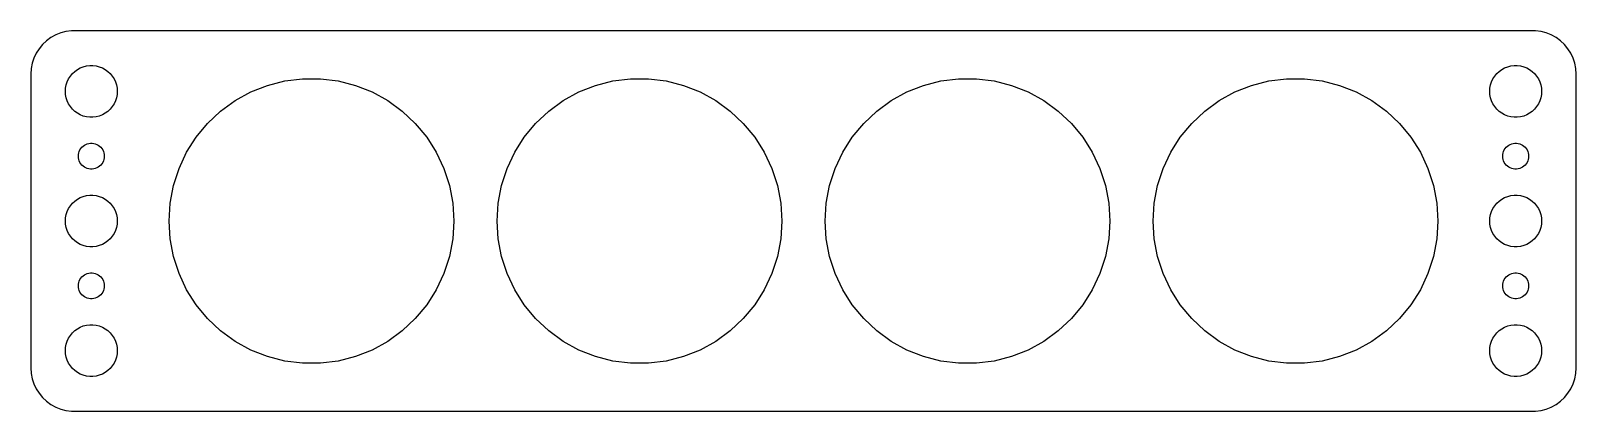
# Model space of a CAD drawing. Header units: metres. Extents: x -90 to 90, y -22 to 22.
import ezdxf

# ---------------------------------------------------------------- set-up
doc = ezdxf.new("R2010")
doc.units = ezdxf.units.M

msp = doc.modelspace()

# ---------------------------------------------------------------- linework, layer by layer
for p, q in [((-86.6289, 21.5241), (-87.1791, 21.2216)), ((-86.0451, 21.7553), (-86.6289, 21.5241)), ((-85.4369, 21.9114), (-86.0451, 21.7553)), ((-84.8139, 21.9901), (-85.4369, 21.9114)), ((84.8139, 21.9901), (-84.8139, 21.9901)), ((85.4369, 21.9114), (84.8139, 21.9901)), ((86.0451, 21.7553), (85.4369, 21.9114)), ((86.6289, 21.5241), (86.0451, 21.7553)), ((87.1791, 21.2216), (86.6289, 21.5241)), ((-88.5451, 19.9389), (-88.8815, 19.4088)), ((-88.1448, 20.4227), (-88.5451, 19.9389)), ((-87.6871, 20.8526), (-88.1448, 20.4227)), ((-87.1791, 21.2216), (-87.6871, 20.8526)), ((87.6871, 20.8526), (87.1791, 21.2216)), ((88.1448, 20.4227), (87.6871, 20.8526)), ((88.5451, 19.9389), (88.1448, 20.4227)), ((88.8815, 19.4088), (88.5451, 19.9389)), ((-89.3429, 18.2434), (-89.4606, 17.6267)), ((-89.1489, 18.8406), (-89.3429, 18.2434)), ((-88.8815, 19.4088), (-89.1489, 18.8406)), ((-83.427, 17.8532), (-83.0621, 17.9469)), ((-83.0621, 17.9469), (-82.6884, 17.9941)), ((-82.6884, 17.9941), (-82.3116, 17.9941)), ((-82.3116, 17.9941), (-81.9379, 17.9469)), ((-81.9379, 17.9469), (-81.573, 17.8532)), ((81.573, 17.8532), (81.9379, 17.9469)), ((81.9379, 17.9469), (82.3116, 17.9941)), ((82.3116, 17.9941), (82.6884, 17.9941)), ((82.6884, 17.9941), (83.0621, 17.9469)), ((83.0621, 17.9469), (83.427, 17.8532)), ((89.1489, 18.8406), (88.8815, 19.4088)), ((89.3429, 18.2434), (89.1489, 18.8406)), ((89.4606, 17.6267), (89.3429, 18.2434)), ((-89.4606, 17.6267), (-89.5, 17)), ((-89.5, 17), (-89.5, -17)), ((-85.2893, 16.1044), (-85.1289, 16.4453)), ((-85.1289, 16.4453), (-84.927, 16.7634)), ((-84.927, 16.7634), (-84.6869, 17.0536)), ((-84.6869, 17.0536), (-84.4123, 17.3115)), ((-84.4123, 17.3115), (-84.1075, 17.533)), ((-84.1075, 17.533), (-83.7773, 17.7145)), ((-83.7773, 17.7145), (-83.427, 17.8532)), ((-81.573, 17.8532), (-81.2227, 17.7145)), ((-81.2227, 17.7145), (-80.8925, 17.533)), ((-80.8925, 17.533), (-80.5877, 17.3115)), ((-80.5877, 17.3115), (-80.3131, 17.0536)), ((-80.3131, 17.0536), (-80.073, 16.7634)), ((-80.073, 16.7634), (-79.8711, 16.4453)), ((-79.8711, 16.4453), (-79.7107, 16.1044)), ((-62.0988, 15.6924), (-60.0918, 16.2077)), ((-60.0918, 16.2077), (-58.036, 16.4674)), ((-58.036, 16.4674), (-55.9639, 16.4674)), ((-55.9639, 16.4674), (-53.9082, 16.2077)), ((-53.9082, 16.2077), (-51.9012, 15.6924)), ((-24.0988, 15.6924), (-22.0918, 16.2077)), ((-22.0918, 16.2077), (-20.036, 16.4674)), ((-20.036, 16.4674), (-17.9639, 16.4674)), ((-17.9639, 16.4674), (-15.9082, 16.2077)), ((-15.9082, 16.2077), (-13.9012, 15.6924)), ((13.9012, 15.6924), (15.9082, 16.2077)), ((15.9082, 16.2077), (17.9639, 16.4674)), ((17.9639, 16.4674), (20.036, 16.4674)), ((20.036, 16.4674), (22.0918, 16.2077)), ((22.0918, 16.2077), (24.0988, 15.6924)), ((51.9012, 15.6924), (53.9082, 16.2077)), ((53.9082, 16.2077), (55.9639, 16.4674)), ((55.9639, 16.4674), (58.036, 16.4674)), ((58.036, 16.4674), (60.0918, 16.2077)), ((60.0918, 16.2077), (62.0988, 15.6924)), ((79.7107, 16.1044), (79.8711, 16.4453)), ((79.8711, 16.4453), (80.073, 16.7634)), ((80.073, 16.7634), (80.3131, 17.0536)), ((80.3131, 17.0536), (80.5877, 17.3115)), ((80.5877, 17.3115), (80.8925, 17.533)), ((80.8925, 17.533), (81.2227, 17.7145)), ((81.2227, 17.7145), (81.573, 17.8532)), ((83.427, 17.8532), (83.7773, 17.7145)), ((83.7773, 17.7145), (84.1075, 17.533)), ((84.1075, 17.533), (84.4123, 17.3115)), ((84.4123, 17.3115), (84.6869, 17.0536)), ((84.6869, 17.0536), (84.927, 16.7634)), ((84.927, 16.7634), (85.1289, 16.4453)), ((85.1289, 16.4453), (85.2893, 16.1044)), ((89.5, 17), (89.4606, 17.6267)), ((89.5, -17), (89.5, 17)), ((-85.5, 15), (-85.4763, 15.376)), ((-85.4763, 14.624), (-85.5, 15)), ((-85.4763, 15.376), (-85.4057, 15.7461)), ((-85.4057, 14.2539), (-85.4763, 14.624)), ((-85.4057, 15.7461), (-85.2893, 16.1044)), ((-79.7107, 16.1044), (-79.5943, 15.7461)), ((-79.5943, 15.7461), (-79.5237, 15.376)), ((-79.5237, 14.624), (-79.5943, 14.2539)), ((-79.5237, 15.376), (-79.5, 15)), ((-79.5, 15), (-79.5237, 14.624)), ((-65.8411, 13.9314), (-64.0254, 14.9296)), ((-64.0254, 14.9296), (-62.0988, 15.6924)), ((-51.9012, 15.6924), (-49.9746, 14.9296)), ((-49.9746, 14.9296), (-48.1589, 13.9314)), ((-27.8411, 13.9314), (-26.0253, 14.9296)), ((-26.0253, 14.9296), (-24.0988, 15.6924)), ((-13.9012, 15.6924), (-11.9746, 14.9296)), ((-11.9746, 14.9296), (-10.1588, 13.9314)), ((10.1588, 13.9314), (11.9746, 14.9296)), ((11.9746, 14.9296), (13.9012, 15.6924)), ((24.0988, 15.6924), (26.0253, 14.9296)), ((26.0253, 14.9296), (27.8411, 13.9314)), ((48.1589, 13.9314), (49.9746, 14.9296)), ((49.9746, 14.9296), (51.9012, 15.6924)), ((62.0988, 15.6924), (64.0254, 14.9296)), ((64.0254, 14.9296), (65.8411, 13.9314)), ((79.5, 15), (79.5237, 15.376)), ((79.5237, 14.624), (79.5, 15)), ((79.5237, 15.376), (79.5943, 15.7461)), ((79.5943, 14.2539), (79.5237, 14.624)), ((79.5943, 15.7461), (79.7107, 16.1044)), ((85.2893, 16.1044), (85.4057, 15.7461)), ((85.4057, 15.7461), (85.4763, 15.376)), ((85.4763, 14.624), (85.4057, 14.2539)), ((85.4763, 15.376), (85.5, 15)), ((85.5, 15), (85.4763, 14.624)), ((-85.2893, 13.8956), (-85.4057, 14.2539)), ((-85.1289, 13.5547), (-85.2893, 13.8956)), ((-84.927, 13.2366), (-85.1289, 13.5547)), ((-84.6869, 12.9464), (-84.927, 13.2366)), ((-84.4123, 12.6884), (-84.6869, 12.9464)), ((-84.1075, 12.467), (-84.4123, 12.6884)), ((-80.5877, 12.6884), (-80.8925, 12.467)), ((-80.3131, 12.9464), (-80.5877, 12.6884)), ((-80.073, 13.2366), (-80.3131, 12.9464)), ((-79.8711, 13.5547), (-80.073, 13.2366)), ((-79.7107, 13.8956), (-79.8711, 13.5547)), ((-79.5943, 14.2539), (-79.7107, 13.8956)), ((-69.028, 11.295), (-67.5175, 12.7135)), ((-67.5175, 12.7135), (-65.8411, 13.9314)), ((-48.1589, 13.9314), (-46.4825, 12.7135)), ((-46.4825, 12.7135), (-44.972, 11.295)), ((-31.028, 11.295), (-29.5175, 12.7135)), ((-29.5175, 12.7135), (-27.8411, 13.9314)), ((-10.1588, 13.9314), (-8.4825, 12.7135)), ((-8.4825, 12.7135), (-6.97202, 11.295)), ((6.97202, 11.295), (8.4825, 12.7135)), ((8.4825, 12.7135), (10.1588, 13.9314)), ((27.8411, 13.9314), (29.5175, 12.7135)), ((29.5175, 12.7135), (31.028, 11.295)), ((44.972, 11.295), (46.4825, 12.7135)), ((46.4825, 12.7135), (48.1589, 13.9314)), ((65.8411, 13.9314), (67.5175, 12.7135)), ((67.5175, 12.7135), (69.028, 11.295)), ((79.7107, 13.8956), (79.5943, 14.2539)), ((79.8711, 13.5547), (79.7107, 13.8956)), ((80.073, 13.2366), (79.8711, 13.5547)), ((80.3131, 12.9464), (80.073, 13.2366)), ((80.5877, 12.6884), (80.3131, 12.9464)), ((80.8925, 12.467), (80.5877, 12.6884)), ((84.4123, 12.6884), (84.1075, 12.467)), ((84.6869, 12.9464), (84.4123, 12.6884)), ((84.927, 13.2366), (84.6869, 12.9464)), ((85.1289, 13.5547), (84.927, 13.2366)), ((85.2893, 13.8956), (85.1289, 13.5547)), ((85.4057, 14.2539), (85.2893, 13.8956)), ((-83.7773, 12.2855), (-84.1075, 12.467)), ((-83.427, 12.1468), (-83.7773, 12.2855)), ((-83.0621, 12.0531), (-83.427, 12.1468)), ((-82.6884, 12.0059), (-83.0621, 12.0531)), ((-82.3116, 12.0059), (-82.6884, 12.0059)), ((-81.9379, 12.0531), (-82.3116, 12.0059)), ((-81.573, 12.1468), (-81.9379, 12.0531)), ((-81.2227, 12.2855), (-81.573, 12.1468)), ((-80.8925, 12.467), (-81.2227, 12.2855)), ((-70.3488, 9.69846), (-69.028, 11.295)), ((-44.972, 11.295), (-43.6512, 9.69846)), ((-32.3488, 9.69846), (-31.028, 11.295)), ((-6.97202, 11.295), (-5.65121, 9.69846)), ((5.65121, 9.69846), (6.97202, 11.295)), ((31.028, 11.295), (32.3488, 9.69846)), ((43.6512, 9.69846), (44.972, 11.295)), ((69.028, 11.295), (70.3488, 9.69846)), ((81.2227, 12.2855), (80.8925, 12.467)), ((81.573, 12.1468), (81.2227, 12.2855)), ((81.9379, 12.0531), (81.573, 12.1468)), ((82.3116, 12.0059), (81.9379, 12.0531)), ((82.6884, 12.0059), (82.3116, 12.0059)), ((83.0621, 12.0531), (82.6884, 12.0059)), ((83.427, 12.1468), (83.0621, 12.0531)), ((83.7773, 12.2855), (83.427, 12.1468)), ((84.1075, 12.467), (83.7773, 12.2855)), ((-82.9635, 8.92657), (-82.7811, 8.97342)), ((-82.7811, 8.97342), (-82.5942, 8.99704)), ((-82.5942, 8.99704), (-82.4058, 8.99704)), ((-82.4058, 8.99704), (-82.2189, 8.97342)), ((-82.2189, 8.97342), (-82.0365, 8.92657)), ((-71.4591, 7.94893), (-70.3488, 9.69846)), ((-43.6512, 9.69846), (-42.5409, 7.94893)), ((-33.4591, 7.94893), (-32.3488, 9.69846)), ((-5.65121, 9.69846), (-4.54094, 7.94893)), ((4.54094, 7.94893), (5.65121, 9.69846)), ((32.3488, 9.69846), (33.4591, 7.94893)), ((42.5409, 7.94893), (43.6512, 9.69846)), ((70.3488, 9.69846), (71.4591, 7.94893)), ((82.0365, 8.92657), (82.2189, 8.97342)), ((82.2189, 8.97342), (82.4058, 8.99704)), ((82.4058, 8.99704), (82.5942, 8.99704)), ((82.5942, 8.99704), (82.7811, 8.97342)), ((82.7811, 8.97342), (82.9635, 8.92657)), ((-84, 7.5), (-83.9882, 7.68799)), ((-83.9882, 7.312), (-84, 7.5)), ((-83.9882, 7.68799), (-83.9529, 7.87303)), ((-83.9529, 7.12695), (-83.9882, 7.312)), ((-83.9529, 7.87303), (-83.8947, 8.05219)), ((-83.8947, 8.05219), (-83.8145, 8.22263)), ((-83.8145, 8.22263), (-83.7135, 8.38167)), ((-83.7135, 8.38167), (-83.5934, 8.52681)), ((-83.5934, 8.52681), (-83.4561, 8.65576)), ((-83.4561, 8.65576), (-83.3037, 8.76648)), ((-83.3037, 8.76648), (-83.1387, 8.85724)), ((-83.1387, 8.85724), (-82.9635, 8.92657)), ((-82.0365, 8.92657), (-81.8613, 8.85724)), ((-81.8613, 8.85724), (-81.6963, 8.76648)), ((-81.6963, 8.76648), (-81.5439, 8.65576)), ((-81.5439, 8.65576), (-81.4065, 8.52681)), ((-81.4065, 8.52681), (-81.2865, 8.38167)), ((-81.2865, 8.38167), (-81.1855, 8.22263)), ((-81.1855, 8.22263), (-81.1053, 8.05219)), ((-81.1053, 8.05219), (-81.0471, 7.87303)), ((-81.0471, 7.87303), (-81.0118, 7.68799)), ((-81.0118, 7.312), (-81.0471, 7.12695)), ((-81.0118, 7.68799), (-81, 7.5)), ((-81, 7.5), (-81.0118, 7.312)), ((-72.3413, 6.07405), (-71.4591, 7.94893)), ((-42.5409, 7.94893), (-41.6587, 6.07405)), ((-34.3413, 6.07405), (-33.4591, 7.94893)), ((-4.54094, 7.94893), (-3.65868, 6.07405)), ((3.65868, 6.07405), (4.54094, 7.94893)), ((33.4591, 7.94893), (34.3413, 6.07405)), ((41.6587, 6.07405), (42.5409, 7.94893)), ((71.4591, 7.94893), (72.3413, 6.07405)), ((81, 7.5), (81.0118, 7.68799)), ((81.0118, 7.312), (81, 7.5)), ((81.0118, 7.68799), (81.0471, 7.87303)), ((81.0471, 7.12695), (81.0118, 7.312)), ((81.0471, 7.87303), (81.1053, 8.05219)), ((81.1053, 8.05219), (81.1855, 8.22263)), ((81.1855, 8.22263), (81.2865, 8.38167)), ((81.2865, 8.38167), (81.4065, 8.52681)), ((81.4065, 8.52681), (81.5439, 8.65576)), ((81.5439, 8.65576), (81.6963, 8.76648)), ((81.6963, 8.76648), (81.8613, 8.85724)), ((81.8613, 8.85724), (82.0365, 8.92657)), ((82.9635, 8.92657), (83.1387, 8.85724)), ((83.1387, 8.85724), (83.3037, 8.76648)), ((83.3037, 8.76648), (83.4561, 8.65576)), ((83.4561, 8.65576), (83.5934, 8.52681)), ((83.5934, 8.52681), (83.7135, 8.38167)), ((83.7135, 8.38167), (83.8145, 8.22263)), ((83.8145, 8.22263), (83.8947, 8.05219)), ((83.8947, 8.05219), (83.9529, 7.87303)), ((83.9529, 7.87303), (83.9882, 7.68799)), ((83.9882, 7.312), (83.9529, 7.12695)), ((83.9882, 7.68799), (84, 7.5)), ((84, 7.5), (83.9882, 7.312)), ((-83.8947, 6.9478), (-83.9529, 7.12695)), ((-83.8145, 6.77736), (-83.8947, 6.9478)), ((-83.7135, 6.61832), (-83.8145, 6.77736)), ((-83.5934, 6.47318), (-83.7135, 6.61832)), ((-83.4561, 6.34422), (-83.5934, 6.47318)), ((-83.3037, 6.23351), (-83.4561, 6.34422)), ((-83.1387, 6.14275), (-83.3037, 6.23351)), ((-82.9635, 6.07341), (-83.1387, 6.14275)), ((-82.7811, 6.02657), (-82.9635, 6.07341)), ((-82.5942, 6.00294), (-82.7811, 6.02657)), ((-82.4058, 6.00294), (-82.5942, 6.00294)), ((-82.2189, 6.02657), (-82.4058, 6.00294)), ((-82.0365, 6.07341), (-82.2189, 6.02657)), ((-81.8613, 6.14275), (-82.0365, 6.07341)), ((-81.6963, 6.23351), (-81.8613, 6.14275)), ((-81.5439, 6.34422), (-81.6963, 6.23351)), ((-81.4065, 6.47318), (-81.5439, 6.34422)), ((-81.2865, 6.61832), (-81.4065, 6.47318)), ((-81.1855, 6.77736), (-81.2865, 6.61832)), ((-81.1053, 6.9478), (-81.1855, 6.77736)), ((-81.0471, 7.12695), (-81.1053, 6.9478)), ((-72.9816, 4.10338), (-72.3413, 6.07405)), ((-41.6587, 6.07405), (-41.0184, 4.10338)), ((-34.9816, 4.10338), (-34.3413, 6.07405)), ((-3.65868, 6.07405), (-3.01837, 4.10338)), ((3.01837, 4.10338), (3.65868, 6.07405)), ((34.3413, 6.07405), (34.9816, 4.10338)), ((41.0184, 4.10338), (41.6587, 6.07405)), ((72.3413, 6.07405), (72.9816, 4.10338)), ((81.1053, 6.9478), (81.0471, 7.12695)), ((81.1855, 6.77736), (81.1053, 6.9478)), ((81.2865, 6.61832), (81.1855, 6.77736)), ((81.4065, 6.47318), (81.2865, 6.61832)), ((81.5439, 6.34422), (81.4065, 6.47318)), ((81.6963, 6.23351), (81.5439, 6.34422)), ((81.8613, 6.14275), (81.6963, 6.23351)), ((82.0365, 6.07341), (81.8613, 6.14275)), ((82.2189, 6.02657), (82.0365, 6.07341)), ((82.4058, 6.00294), (82.2189, 6.02657)), ((82.5942, 6.00294), (82.4058, 6.00294)), ((82.7811, 6.02657), (82.5942, 6.00294)), ((82.9635, 6.07341), (82.7811, 6.02657)), ((83.1387, 6.14275), (82.9635, 6.07341)), ((83.3037, 6.23351), (83.1387, 6.14275)), ((83.4561, 6.34422), (83.3037, 6.23351)), ((83.5934, 6.47318), (83.4561, 6.34422)), ((83.7135, 6.61832), (83.5934, 6.47318)), ((83.8145, 6.77736), (83.7135, 6.61832)), ((83.8947, 6.9478), (83.8145, 6.77736)), ((83.9529, 7.12695), (83.8947, 6.9478)), ((-73.3699, 2.06799), (-72.9816, 4.10338)), ((-41.0184, 4.10338), (-40.6301, 2.06799)), ((-35.3699, 2.06799), (-34.9816, 4.10338)), ((-3.01837, 4.10338), (-2.6301, 2.06799)), ((2.6301, 2.06799), (3.01837, 4.10338)), ((34.9816, 4.10338), (35.3699, 2.06799)), ((40.6301, 2.06799), (41.0184, 4.10338)), ((72.9816, 4.10338), (73.3699, 2.06799)), ((-84.927, 1.76335), (-84.6869, 2.05363)), ((-84.6869, 2.05363), (-84.4123, 2.31154)), ((-84.4123, 2.31154), (-84.1075, 2.53297)), ((-84.1075, 2.53297), (-83.7773, 2.71448)), ((-83.7773, 2.71448), (-83.427, 2.85316)), ((-83.427, 2.85316), (-83.0621, 2.94685)), ((-83.0621, 2.94685), (-82.6884, 2.99408)), ((-82.6884, 2.99408), (-82.3116, 2.99408)), ((-82.3116, 2.99408), (-81.9379, 2.94685)), ((-81.9379, 2.94685), (-81.573, 2.85316)), ((-81.573, 2.85316), (-81.2227, 2.71448)), ((-81.2227, 2.71448), (-80.8925, 2.53297)), ((-80.8925, 2.53297), (-80.5877, 2.31154)), ((-80.5877, 2.31154), (-80.3131, 2.05363)), ((-80.3131, 2.05363), (-80.073, 1.76335)), ((-73.5, 0), (-73.3699, 2.06799)), ((-40.6301, 2.06799), (-40.5, 0)), ((-35.5, 0), (-35.3699, 2.06799)), ((-2.6301, 2.06799), (-2.5, 0)), ((2.5, 0), (2.6301, 2.06799)), ((35.3699, 2.06799), (35.5, 0)), ((40.5, 0), (40.6301, 2.06799)), ((73.3699, 2.06799), (73.5, 0)), ((80.073, 1.76335), (80.3131, 2.05363)), ((80.3131, 2.05363), (80.5877, 2.31154)), ((80.5877, 2.31154), (80.8925, 2.53297)), ((80.8925, 2.53297), (81.2227, 2.71448)), ((81.2227, 2.71448), (81.573, 2.85316)), ((81.573, 2.85316), (81.9379, 2.94685)), ((81.9379, 2.94685), (82.3116, 2.99408)), ((82.3116, 2.99408), (82.6884, 2.99408)), ((82.6884, 2.99408), (83.0621, 2.94685)), ((83.0621, 2.94685), (83.427, 2.85316)), ((83.427, 2.85316), (83.7773, 2.71448)), ((83.7773, 2.71448), (84.1075, 2.53297)), ((84.1075, 2.53297), (84.4123, 2.31154)), ((84.4123, 2.31154), (84.6869, 2.05363)), ((84.6869, 2.05363), (84.927, 1.76335)), ((-85.5, 0), (-85.4763, 0.37599)), ((-85.4763, -0.37599), (-85.5, 0)), ((-85.4763, 0.37599), (-85.4057, 0.74606)), ((-85.4057, 0.74606), (-85.2893, 1.10437)), ((-85.2893, 1.10437), (-85.1289, 1.44525)), ((-85.1289, 1.44525), (-84.927, 1.76335)), ((-80.073, 1.76335), (-79.8711, 1.44525)), ((-79.8711, 1.44525), (-79.7107, 1.10437)), ((-79.7107, 1.10437), (-79.5943, 0.74606)), ((-79.5943, 0.74606), (-79.5237, 0.37599)), ((-79.5237, 0.37599), (-79.5, 0)), ((-79.5, 0), (-79.5237, -0.37599)), ((-73.3699, -2.06799), (-73.5, 0)), ((-40.5, 0), (-40.6301, -2.06799)), ((-35.3699, -2.06799), (-35.5, 0)), ((-2.5, 0), (-2.6301, -2.06799)), ((2.6301, -2.06799), (2.5, 0)), ((35.5, 0), (35.3699, -2.06799)), ((40.6301, -2.06799), (40.5, 0)), ((73.5, 0), (73.3699, -2.06799)), ((79.5, 0), (79.5237, 0.37599)), ((79.5237, -0.37599), (79.5, 0)), ((79.5237, 0.37599), (79.5943, 0.74606)), ((79.5943, 0.74606), (79.7107, 1.10437)), ((79.7107, 1.10437), (79.8711, 1.44525)), ((79.8711, 1.44525), (80.073, 1.76335)), ((84.927, 1.76335), (85.1289, 1.44525)), ((85.1289, 1.44525), (85.2893, 1.10437)), ((85.2893, 1.10437), (85.4057, 0.74606)), ((85.4057, 0.74606), (85.4763, 0.37599)), ((85.4763, 0.37599), (85.5, 0)), ((85.5, 0), (85.4763, -0.37599)), ((-85.4057, -0.74606), (-85.4763, -0.37599)), ((-85.2893, -1.10437), (-85.4057, -0.74606)), ((-85.1289, -1.44525), (-85.2893, -1.10437)), ((-84.927, -1.76335), (-85.1289, -1.44525)), ((-84.6869, -2.05363), (-84.927, -1.76335)), ((-80.073, -1.76335), (-80.3131, -2.05363)), ((-79.8711, -1.44525), (-80.073, -1.76335)), ((-79.7107, -1.10437), (-79.8711, -1.44525)), ((-79.5943, -0.74606), (-79.7107, -1.10437)), ((-79.5237, -0.37599), (-79.5943, -0.74606)), ((79.5943, -0.74606), (79.5237, -0.37599)), ((79.7107, -1.10437), (79.5943, -0.74606)), ((79.8711, -1.44525), (79.7107, -1.10437)), ((80.073, -1.76335), (79.8711, -1.44525)), ((80.3131, -2.05363), (80.073, -1.76335)), ((84.927, -1.76335), (84.6869, -2.05363)), ((85.1289, -1.44525), (84.927, -1.76335)), ((85.2893, -1.10437), (85.1289, -1.44525)), ((85.4057, -0.74606), (85.2893, -1.10437)), ((85.4763, -0.37599), (85.4057, -0.74606)), ((-84.4123, -2.31154), (-84.6869, -2.05363)), ((-84.1075, -2.53297), (-84.4123, -2.31154)), ((-83.7773, -2.71448), (-84.1075, -2.53297)), ((-83.427, -2.85316), (-83.7773, -2.71448)), ((-83.0621, -2.94685), (-83.427, -2.85316)), ((-82.6884, -2.99408), (-83.0621, -2.94685)), ((-82.3116, -2.99408), (-82.6884, -2.99408)), ((-81.9379, -2.94685), (-82.3116, -2.99408)), ((-81.573, -2.85316), (-81.9379, -2.94685)), ((-81.2227, -2.71448), (-81.573, -2.85316)), ((-80.8925, -2.53297), (-81.2227, -2.71448)), ((-80.5877, -2.31154), (-80.8925, -2.53297)), ((-80.3131, -2.05363), (-80.5877, -2.31154)), ((-72.9816, -4.10338), (-73.3699, -2.06799)), ((-40.6301, -2.06799), (-41.0184, -4.10338)), ((-34.9816, -4.10338), (-35.3699, -2.06799)), ((-2.6301, -2.06799), (-3.01837, -4.10338)), ((3.01837, -4.10338), (2.6301, -2.06799)), ((35.3699, -2.06799), (34.9816, -4.10338)), ((41.0184, -4.10338), (40.6301, -2.06799)), ((73.3699, -2.06799), (72.9816, -4.10338)), ((80.5877, -2.31154), (80.3131, -2.05363)), ((80.8925, -2.53297), (80.5877, -2.31154)), ((81.2227, -2.71448), (80.8925, -2.53297)), ((81.573, -2.85316), (81.2227, -2.71448)), ((81.9379, -2.94685), (81.573, -2.85316)), ((82.3116, -2.99408), (81.9379, -2.94685)), ((82.6884, -2.99408), (82.3116, -2.99408)), ((83.0621, -2.94685), (82.6884, -2.99408)), ((83.427, -2.85316), (83.0621, -2.94685)), ((83.7773, -2.71448), (83.427, -2.85316)), ((84.1075, -2.53297), (83.7773, -2.71448)), ((84.4123, -2.31154), (84.1075, -2.53297)), ((84.6869, -2.05363), (84.4123, -2.31154)), ((-72.3413, -6.07405), (-72.9816, -4.10338)), ((-41.0184, -4.10338), (-41.6587, -6.07405)), ((-34.3413, -6.07405), (-34.9816, -4.10338)), ((-3.01837, -4.10338), (-3.65868, -6.07405)), ((3.65868, -6.07405), (3.01837, -4.10338)), ((34.9816, -4.10338), (34.3413, -6.07405)), ((41.6587, -6.07405), (41.0184, -4.10338)), ((72.9816, -4.10338), (72.3413, -6.07405)), ((-83.9882, -7.312), (-83.9529, -7.12695)), ((-83.9529, -7.12695), (-83.8947, -6.9478)), ((-83.8947, -6.9478), (-83.8145, -6.77736)), ((-83.8145, -6.77736), (-83.7135, -6.61832)), ((-83.7135, -6.61832), (-83.5934, -6.47318)), ((-83.5934, -6.47318), (-83.4561, -6.34422)), ((-83.4561, -6.34422), (-83.3037, -6.23351)), ((-83.3037, -6.23351), (-83.1387, -6.14275)), ((-83.1387, -6.14275), (-82.9635, -6.07341)), ((-82.9635, -6.07341), (-82.7811, -6.02657)), ((-82.7811, -6.02657), (-82.5942, -6.00294)), ((-82.5942, -6.00294), (-82.4058, -6.00294)), ((-82.4058, -6.00294), (-82.2189, -6.02657)), ((-82.2189, -6.02657), (-82.0365, -6.07341)), ((-82.0365, -6.07341), (-81.8613, -6.14275)), ((-81.8613, -6.14275), (-81.6963, -6.23351)), ((-81.6963, -6.23351), (-81.5439, -6.34422)), ((-81.5439, -6.34422), (-81.4065, -6.47318)), ((-81.4065, -6.47318), (-81.2865, -6.61832)), ((-81.2865, -6.61832), (-81.1855, -6.77736)), ((-81.1855, -6.77736), (-81.1053, -6.9478)), ((-81.1053, -6.9478), (-81.0471, -7.12695)), ((-81.0471, -7.12695), (-81.0118, -7.312)), ((-71.4591, -7.94893), (-72.3413, -6.07405)), ((-41.6587, -6.07405), (-42.5409, -7.94893)), ((-33.4591, -7.94893), (-34.3413, -6.07405)), ((-3.65868, -6.07405), (-4.54094, -7.94893)), ((4.54094, -7.94893), (3.65868, -6.07405)), ((34.3413, -6.07405), (33.4591, -7.94893)), ((42.5409, -7.94893), (41.6587, -6.07405)), ((72.3413, -6.07405), (71.4591, -7.94893)), ((81.0118, -7.312), (81.0471, -7.12695)), ((81.0471, -7.12695), (81.1053, -6.9478)), ((81.1053, -6.9478), (81.1855, -6.77736)), ((81.1855, -6.77736), (81.2865, -6.61832)), ((81.2865, -6.61832), (81.4065, -6.47318)), ((81.4065, -6.47318), (81.5439, -6.34422)), ((81.5439, -6.34422), (81.6963, -6.23351)), ((81.6963, -6.23351), (81.8613, -6.14275)), ((81.8613, -6.14275), (82.0365, -6.07341)), ((82.0365, -6.07341), (82.2189, -6.02657)), ((82.2189, -6.02657), (82.4058, -6.00294)), ((82.4058, -6.00294), (82.5942, -6.00294)), ((82.5942, -6.00294), (82.7811, -6.02657)), ((82.7811, -6.02657), (82.9635, -6.07341)), ((82.9635, -6.07341), (83.1387, -6.14275)), ((83.1387, -6.14275), (83.3037, -6.23351)), ((83.3037, -6.23351), (83.4561, -6.34422)), ((83.4561, -6.34422), (83.5934, -6.47318)), ((83.5934, -6.47318), (83.7135, -6.61832)), ((83.7135, -6.61832), (83.8145, -6.77736)), ((83.8145, -6.77736), (83.8947, -6.9478)), ((83.8947, -6.9478), (83.9529, -7.12695)), ((83.9529, -7.12695), (83.9882, -7.312)), ((-84, -7.5), (-83.9882, -7.312)), ((-83.9882, -7.68799), (-84, -7.5)), ((-83.9529, -7.87303), (-83.9882, -7.68799)), ((-83.8947, -8.05219), (-83.9529, -7.87303)), ((-83.8145, -8.22263), (-83.8947, -8.05219)), ((-83.7135, -8.38167), (-83.8145, -8.22263)), ((-83.5934, -8.52681), (-83.7135, -8.38167)), ((-83.4561, -8.65576), (-83.5934, -8.52681)), ((-83.3037, -8.76648), (-83.4561, -8.65576)), ((-83.1387, -8.85724), (-83.3037, -8.76648)), ((-82.9635, -8.92657), (-83.1387, -8.85724)), ((-82.7811, -8.97342), (-82.9635, -8.92657)), ((-82.0365, -8.92657), (-82.2189, -8.97342)), ((-81.8613, -8.85724), (-82.0365, -8.92657)), ((-81.6963, -8.76648), (-81.8613, -8.85724)), ((-81.5439, -8.65576), (-81.6963, -8.76648)), ((-81.4065, -8.52681), (-81.5439, -8.65576)), ((-81.2865, -8.38167), (-81.4065, -8.52681)), ((-81.1855, -8.22263), (-81.2865, -8.38167)), ((-81.1053, -8.05219), (-81.1855, -8.22263)), ((-81.0471, -7.87303), (-81.1053, -8.05219)), ((-81.0118, -7.68799), (-81.0471, -7.87303)), ((-81.0118, -7.312), (-81, -7.5)), ((-81, -7.5), (-81.0118, -7.68799)), ((-70.3488, -9.69846), (-71.4591, -7.94893)), ((-42.5409, -7.94893), (-43.6512, -9.69846)), ((-32.3488, -9.69846), (-33.4591, -7.94893)), ((-4.54094, -7.94893), (-5.65121, -9.69846)), ((5.65121, -9.69846), (4.54094, -7.94893)), ((33.4591, -7.94893), (32.3488, -9.69846)), ((43.6512, -9.69846), (42.5409, -7.94893)), ((71.4591, -7.94893), (70.3488, -9.69846)), ((81, -7.5), (81.0118, -7.312)), ((81.0118, -7.68799), (81, -7.5)), ((81.0471, -7.87303), (81.0118, -7.68799)), ((81.1053, -8.05219), (81.0471, -7.87303)), ((81.1855, -8.22263), (81.1053, -8.05219)), ((81.2865, -8.38167), (81.1855, -8.22263)), ((81.4065, -8.52681), (81.2865, -8.38167)), ((81.5439, -8.65576), (81.4065, -8.52681)), ((81.6963, -8.76648), (81.5439, -8.65576)), ((81.8613, -8.85724), (81.6963, -8.76648)), ((82.0365, -8.92657), (81.8613, -8.85724)), ((82.2189, -8.97342), (82.0365, -8.92657)), ((82.9635, -8.92657), (82.7811, -8.97342)), ((83.1387, -8.85724), (82.9635, -8.92657)), ((83.3037, -8.76648), (83.1387, -8.85724)), ((83.4561, -8.65576), (83.3037, -8.76648)), ((83.5934, -8.52681), (83.4561, -8.65576)), ((83.7135, -8.38167), (83.5934, -8.52681)), ((83.8145, -8.22263), (83.7135, -8.38167)), ((83.8947, -8.05219), (83.8145, -8.22263)), ((83.9529, -7.87303), (83.8947, -8.05219)), ((83.9882, -7.68799), (83.9529, -7.87303)), ((83.9882, -7.312), (84, -7.5)), ((84, -7.5), (83.9882, -7.68799)), ((-82.5942, -8.99704), (-82.7811, -8.97342)), ((-82.4058, -8.99704), (-82.5942, -8.99704)), ((-82.2189, -8.97342), (-82.4058, -8.99704)), ((-69.028, -11.295), (-70.3488, -9.69846)), ((-43.6512, -9.69846), (-44.972, -11.295)), ((-31.028, -11.295), (-32.3488, -9.69846)), ((-5.65121, -9.69846), (-6.97202, -11.295)), ((6.97202, -11.295), (5.65121, -9.69846)), ((32.3488, -9.69846), (31.028, -11.295)), ((44.972, -11.295), (43.6512, -9.69846)), ((70.3488, -9.69846), (69.028, -11.295)), ((82.4058, -8.99704), (82.2189, -8.97342)), ((82.5942, -8.99704), (82.4058, -8.99704)), ((82.7811, -8.97342), (82.5942, -8.99704)), ((-84.4123, -12.6884), (-84.1075, -12.467)), ((-84.1075, -12.467), (-83.7773, -12.2855)), ((-83.7773, -12.2855), (-83.427, -12.1468)), ((-83.427, -12.1468), (-83.0621, -12.0531)), ((-83.0621, -12.0531), (-82.6884, -12.0059)), ((-82.6884, -12.0059), (-82.3116, -12.0059)), ((-82.3116, -12.0059), (-81.9379, -12.0531)), ((-81.9379, -12.0531), (-81.573, -12.1468)), ((-81.573, -12.1468), (-81.2227, -12.2855)), ((-81.2227, -12.2855), (-80.8925, -12.467)), ((-80.8925, -12.467), (-80.5877, -12.6884)), ((-67.5175, -12.7135), (-69.028, -11.295)), ((-44.972, -11.295), (-46.4825, -12.7135)), ((-29.5175, -12.7135), (-31.028, -11.295)), ((-6.97202, -11.295), (-8.4825, -12.7135)), ((8.4825, -12.7135), (6.97202, -11.295)), ((31.028, -11.295), (29.5175, -12.7135)), ((46.4825, -12.7135), (44.972, -11.295)), ((69.028, -11.295), (67.5175, -12.7135)), ((80.5877, -12.6884), (80.8925, -12.467)), ((80.8925, -12.467), (81.2227, -12.2855)), ((81.2227, -12.2855), (81.573, -12.1468)), ((81.573, -12.1468), (81.9379, -12.0531)), ((81.9379, -12.0531), (82.3116, -12.0059)), ((82.3116, -12.0059), (82.6884, -12.0059)), ((82.6884, -12.0059), (83.0621, -12.0531)), ((83.0621, -12.0531), (83.427, -12.1468)), ((83.427, -12.1468), (83.7773, -12.2855)), ((83.7773, -12.2855), (84.1075, -12.467)), ((84.1075, -12.467), (84.4123, -12.6884)), ((-85.4763, -14.624), (-85.4057, -14.2539)), ((-85.4057, -14.2539), (-85.2893, -13.8956)), ((-85.2893, -13.8956), (-85.1289, -13.5547)), ((-85.1289, -13.5547), (-84.927, -13.2366)), ((-84.927, -13.2366), (-84.6869, -12.9464)), ((-84.6869, -12.9464), (-84.4123, -12.6884)), ((-80.5877, -12.6884), (-80.3131, -12.9464)), ((-80.3131, -12.9464), (-80.073, -13.2366)), ((-80.073, -13.2366), (-79.8711, -13.5547)), ((-79.8711, -13.5547), (-79.7107, -13.8956)), ((-79.7107, -13.8956), (-79.5943, -14.2539)), ((-79.5943, -14.2539), (-79.5237, -14.624)), ((-65.8411, -13.9314), (-67.5175, -12.7135)), ((-64.0254, -14.9296), (-65.8411, -13.9314)), ((-48.1589, -13.9314), (-49.9746, -14.9296)), ((-46.4825, -12.7135), (-48.1589, -13.9314)), ((-27.8411, -13.9314), (-29.5175, -12.7135)), ((-26.0253, -14.9296), (-27.8411, -13.9314)), ((-10.1588, -13.9314), (-11.9746, -14.9296)), ((-8.4825, -12.7135), (-10.1588, -13.9314)), ((10.1588, -13.9314), (8.4825, -12.7135)), ((11.9746, -14.9296), (10.1588, -13.9314)), ((27.8411, -13.9314), (26.0253, -14.9296)), ((29.5175, -12.7135), (27.8411, -13.9314)), ((48.1589, -13.9314), (46.4825, -12.7135)), ((49.9746, -14.9296), (48.1589, -13.9314)), ((65.8411, -13.9314), (64.0254, -14.9296)), ((67.5175, -12.7135), (65.8411, -13.9314)), ((79.5237, -14.624), (79.5943, -14.2539)), ((79.5943, -14.2539), (79.7107, -13.8956)), ((79.7107, -13.8956), (79.8711, -13.5547)), ((79.8711, -13.5547), (80.073, -13.2366)), ((80.073, -13.2366), (80.3131, -12.9464)), ((80.3131, -12.9464), (80.5877, -12.6884)), ((84.4123, -12.6884), (84.6869, -12.9464)), ((84.6869, -12.9464), (84.927, -13.2366)), ((84.927, -13.2366), (85.1289, -13.5547)), ((85.1289, -13.5547), (85.2893, -13.8956)), ((85.2893, -13.8956), (85.4057, -14.2539)), ((85.4057, -14.2539), (85.4763, -14.624)), ((-85.5, -15), (-85.4763, -14.624)), ((-85.4763, -15.376), (-85.5, -15)), ((-85.4057, -15.7461), (-85.4763, -15.376)), ((-85.2893, -16.1044), (-85.4057, -15.7461)), ((-85.1289, -16.4453), (-85.2893, -16.1044)), ((-79.7107, -16.1044), (-79.8711, -16.4453)), ((-79.5943, -15.7461), (-79.7107, -16.1044)), ((-79.5237, -15.376), (-79.5943, -15.7461)), ((-79.5237, -14.624), (-79.5, -15)), ((-79.5, -15), (-79.5237, -15.376)), ((-62.0988, -15.6924), (-64.0254, -14.9296)), ((-60.0918, -16.2077), (-62.0988, -15.6924)), ((-51.9012, -15.6924), (-53.9082, -16.2077)), ((-49.9746, -14.9296), (-51.9012, -15.6924)), ((-24.0988, -15.6924), (-26.0253, -14.9296)), ((-22.0918, -16.2077), (-24.0988, -15.6924)), ((-13.9012, -15.6924), (-15.9082, -16.2077)), ((-11.9746, -14.9296), (-13.9012, -15.6924)), ((13.9012, -15.6924), (11.9746, -14.9296)), ((15.9082, -16.2077), (13.9012, -15.6924)), ((24.0988, -15.6924), (22.0918, -16.2077)), ((26.0253, -14.9296), (24.0988, -15.6924)), ((51.9012, -15.6924), (49.9746, -14.9296)), ((53.9082, -16.2077), (51.9012, -15.6924)), ((62.0988, -15.6924), (60.0918, -16.2077)), ((64.0254, -14.9296), (62.0988, -15.6924)), ((79.5, -15), (79.5237, -14.624)), ((79.5237, -15.376), (79.5, -15)), ((79.5943, -15.7461), (79.5237, -15.376)), ((79.7107, -16.1044), (79.5943, -15.7461)), ((79.8711, -16.4453), (79.7107, -16.1044)), ((85.2893, -16.1044), (85.1289, -16.4453)), ((85.4057, -15.7461), (85.2893, -16.1044)), ((85.4763, -15.376), (85.4057, -15.7461)), ((85.4763, -14.624), (85.5, -15)), ((85.5, -15), (85.4763, -15.376)), ((-89.5, -17), (-89.4606, -17.6267)), ((-89.4606, -17.6267), (-89.3429, -18.2434)), ((-84.927, -16.7634), (-85.1289, -16.4453)), ((-84.6869, -17.0536), (-84.927, -16.7634)), ((-84.4123, -17.3115), (-84.6869, -17.0536)), ((-84.1075, -17.533), (-84.4123, -17.3115)), ((-83.7773, -17.7145), (-84.1075, -17.533)), ((-83.427, -17.8532), (-83.7773, -17.7145)), ((-83.0621, -17.9469), (-83.427, -17.8532)), ((-81.573, -17.8532), (-81.9379, -17.9469)), ((-81.2227, -17.7145), (-81.573, -17.8532)), ((-80.8925, -17.533), (-81.2227, -17.7145)), ((-80.5877, -17.3115), (-80.8925, -17.533)), ((-80.3131, -17.0536), (-80.5877, -17.3115)), ((-80.073, -16.7634), (-80.3131, -17.0536)), ((-79.8711, -16.4453), (-80.073, -16.7634)), ((-58.036, -16.4674), (-60.0918, -16.2077)), ((-55.9639, -16.4674), (-58.036, -16.4674)), ((-53.9082, -16.2077), (-55.9639, -16.4674)), ((-20.036, -16.4674), (-22.0918, -16.2077)), ((-17.9639, -16.4674), (-20.036, -16.4674)), ((-15.9082, -16.2077), (-17.9639, -16.4674)), ((17.9639, -16.4674), (15.9082, -16.2077)), ((20.036, -16.4674), (17.9639, -16.4674)), ((22.0918, -16.2077), (20.036, -16.4674)), ((55.9639, -16.4674), (53.9082, -16.2077)), ((58.036, -16.4674), (55.9639, -16.4674)), ((60.0918, -16.2077), (58.036, -16.4674)), ((80.073, -16.7634), (79.8711, -16.4453)), ((80.3131, -17.0536), (80.073, -16.7634)), ((80.5877, -17.3115), (80.3131, -17.0536)), ((80.8925, -17.533), (80.5877, -17.3115)), ((81.2227, -17.7145), (80.8925, -17.533)), ((81.573, -17.8532), (81.2227, -17.7145)), ((81.9379, -17.9469), (81.573, -17.8532)), ((83.427, -17.8532), (83.0621, -17.9469)), ((83.7773, -17.7145), (83.427, -17.8532)), ((84.1075, -17.533), (83.7773, -17.7145)), ((84.4123, -17.3115), (84.1075, -17.533)), ((84.6869, -17.0536), (84.4123, -17.3115)), ((84.927, -16.7634), (84.6869, -17.0536)), ((85.1289, -16.4453), (84.927, -16.7634)), ((89.3429, -18.2434), (89.4606, -17.6267)), ((89.4606, -17.6267), (89.5, -17)), ((-89.3429, -18.2434), (-89.1489, -18.8406)), ((-89.1489, -18.8406), (-88.8815, -19.4088)), ((-88.8815, -19.4088), (-88.5451, -19.9389)), ((-82.6884, -17.9941), (-83.0621, -17.9469)), ((-82.3116, -17.9941), (-82.6884, -17.9941)), ((-81.9379, -17.9469), (-82.3116, -17.9941)), ((82.3116, -17.9941), (81.9379, -17.9469)), ((82.6884, -17.9941), (82.3116, -17.9941)), ((83.0621, -17.9469), (82.6884, -17.9941)), ((88.5451, -19.9389), (88.8815, -19.4088)), ((88.8815, -19.4088), (89.1489, -18.8406)), ((89.1489, -18.8406), (89.3429, -18.2434)), ((-88.5451, -19.9389), (-88.1448, -20.4227)), ((-88.1448, -20.4227), (-87.6871, -20.8526)), ((-87.6871, -20.8526), (-87.1791, -21.2216)), ((-87.1791, -21.2216), (-86.6289, -21.5241)), ((86.6289, -21.5241), (87.1791, -21.2216)), ((87.1791, -21.2216), (87.6871, -20.8526)), ((87.6871, -20.8526), (88.1448, -20.4227)), ((88.1448, -20.4227), (88.5451, -19.9389)), ((-86.6289, -21.5241), (-86.0451, -21.7553)), ((-86.0451, -21.7553), (-85.4369, -21.9114)), ((-85.4369, -21.9114), (-84.8139, -21.9901)), ((-84.8139, -21.9901), (84.8139, -21.9901)), ((84.8139, -21.9901), (85.4369, -21.9114)), ((85.4369, -21.9114), (86.0451, -21.7553)), ((86.0451, -21.7553), (86.6289, -21.5241))]:
    msp.add_line(p, q)

doc.saveas('drawing.dxf')
